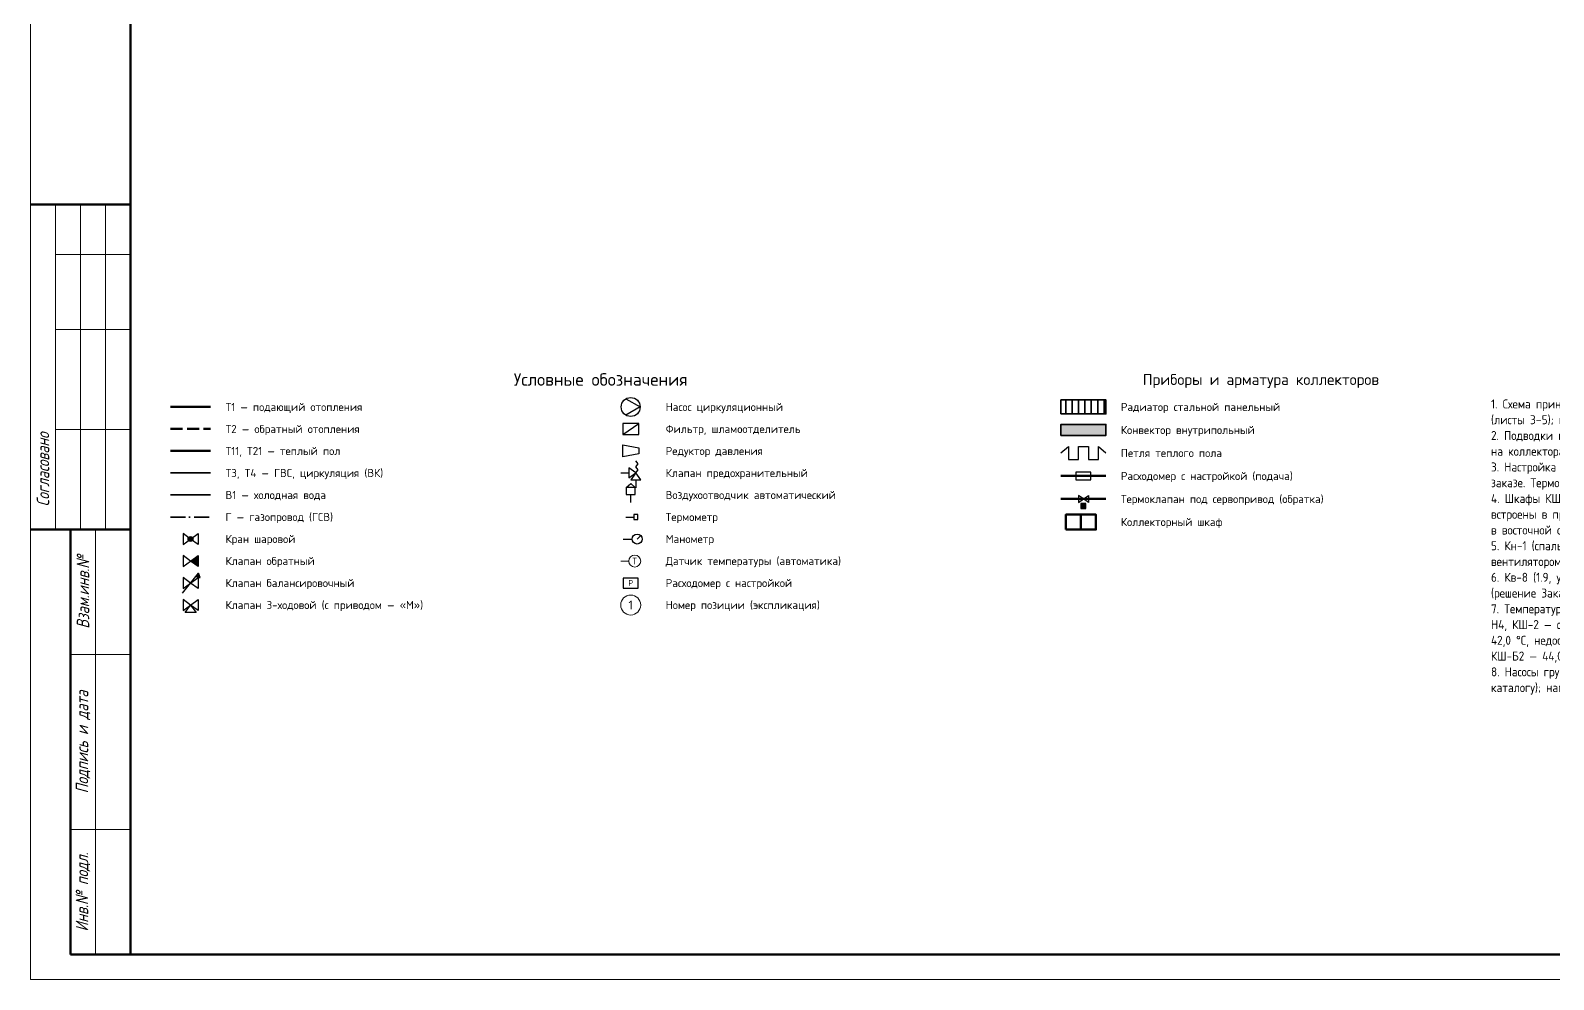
# Paper-space layout 'Лист' of a CAD drawing. Header units: millimetres. Extents: x 0 to 594, y 0 to 420.
# Drawn here: x 0 to 304.5, y 0 to 189.8 of the extents above; entities that cross this region are included whole.
import ezdxf
from ezdxf.enums import TextEntityAlignment as Align

# ---------------------------------------------------------------- set-up
doc = ezdxf.new("R2010")
doc.units = ezdxf.units.MM
doc.linetypes.add('ОВ_ШП', pattern=[460, 300, -80, 0, -80])
doc.linetypes.add('ОВ_ШТРИХ', pattern=[330, 240, -90])
for name, color, linetype, lineweight in [('ОВ_автоматика', 8, 'Continuous', 18), ('ОВ_арматура', 7, 'Continuous', 25), ('ОВ_В1', 4, 'Continuous', 35), ('ОВ_Г', 42, 'Continuous', 35), ('ОВ_марки', 7, 'Continuous', 18), ('ОВ_приборы', 7, 'Continuous', 35), ('ОВ_Т1', 1, 'Continuous', 50), ('ОВ_Т11', 6, 'Continuous', 35), ('ОВ_Т2', 5, 'Continuous', 50), ('ОВ_Т3', 3, 'Continuous', 35), ('ОВ_текст', 7, 'Continuous', 18), ('ОВ_ТП', 1, 'Continuous', 13), ('Рамка', 7, 'Continuous', 50), ('Таблицы', 7, 'Continuous', 18), ('Текст', 7, 'Continuous', 18), ('Тонкие', 8, 'Continuous', 13)]:
    doc.layers.add(name, color=color, linetype=linetype, lineweight=lineweight)
doc.styles.add('GOST', font='isocpeur.ttf', dxfattribs={"width": 0.9})
doc.styles.add('GOST_I', font='isocpeur.ttf', dxfattribs={"width": 0.8})

psp = doc.layouts.new('Лист')

# ---------------------------------------------------------------- hatches: boundary and pattern name
at = {"layer": 'ОВ_арматура'}
for points in [[(210, 94.2), (211, 94.2), (211, 95.2), (210, 95.2)], [(32, 83.7), (33.5, 84.8), (33.5, 82.6)], [(33.6, 81.3), (33.28, 80.4), (33.91, 80.4)]]:
    psp.add_hatch(color=7, dxfattribs=at).paths.add_polyline_path(points)
h = psp.add_hatch(color=7, dxfattribs=at)
edge = h.paths.add_edge_path()
edge.add_arc((32, 88.1), 0.5, 0, 360)
at = {"layer": 'ОВ_приборы'}
h = psp.add_hatch(dxfattribs=at)
h.set_pattern_fill('ANSI31', scale=0.4, angle=45)
h.paths.add_polyline_path([(206, 113.1), (215, 113.1), (215, 115.9), (206, 115.9)])
psp.add_hatch(color=1, dxfattribs=at).paths.add_polyline_path([(206, 108.8), (215, 108.8), (215, 111), (206, 111)])

# ---------------------------------------------------------------- linework, layer by layer
at = {"layer": 'ОВ_автоматика'}
psp.add_lwpolyline([(118, 83.7), (119.6, 83.7)], dxfattribs=at)
psp.add_circle((120.8, 83.7), 1.2, dxfattribs=at)
at = {"layer": 'ОВ_арматура'}
for points in [[(119.05, 116.11), (121.9, 114.5), (119.05, 112.89)], [(118.4, 109), (121.6, 111.2)], [(121, 101.3), (121.5, 101.9), (121, 102.5), (121.5, 103.1), (121, 103.7)], [(118, 101.3), (119.6, 101.3)], [(119.1, 98.4), (120, 99.2)], [(120.9, 98.4), (120, 99.2)], [(121, 99.9), (121, 98.3)], [(120, 95.4), (120, 97)], [(119, 92.5), (120.6, 92.5)], [(121.3, 88.1), (121.9, 88.7)], [(118.5, 88.1), (120.3, 88.1)], [(30.4, 77.3), (33.6, 81.3)]]:
    psp.add_lwpolyline(points, dxfattribs=at)
for points in [[(118.4, 109), (121.6, 109), (121.6, 111.2), (118.4, 111.2)], [(118.4, 104.5), (118.4, 106.9), (121.6, 106.3), (121.6, 105.1)], [(121, 101.3), (119.6, 102.3), (119.6, 100.3)], [(121, 101.3), (120, 99.9), (122, 99.9)], [(209, 99.95), (212, 99.95), (212, 101.45), (209, 101.45)], [(119.1, 97), (120.9, 97), (120.9, 98.4), (119.1, 98.4)], [(210.5, 96.1), (209.5, 96.8), (209.5, 95.4)], [(210, 94.2), (211, 94.2), (211, 95.2), (210, 95.2)], [(210.5, 96.1), (211.5, 96.8), (211.5, 95.4)], [(120.6, 92), (121.4, 92), (121.4, 93), (120.6, 93)], [(32, 88.1), (30.5, 89.2), (30.5, 87)], [(32, 88.1), (33.5, 89.2), (33.5, 87)], [(32, 83.7), (30.5, 84.8), (30.5, 82.6)], [(32, 83.7), (33.5, 84.8), (33.5, 82.6)], [(32, 79.3), (30.5, 80.4), (30.5, 78.2)], [(32, 79.3), (33.5, 80.4), (33.5, 78.2)], [(33.6, 81.3), (33.28, 80.4), (33.91, 80.4)], [(118.5, 78.3), (121.5, 78.3), (121.5, 80.3), (118.5, 80.3)], [(32, 74.9), (30.5, 76), (30.5, 73.8)], [(32, 74.9), (33.1, 73.4), (30.9, 73.4)], [(32, 74.9), (33.5, 76), (33.5, 73.8)]]:
    psp.add_lwpolyline(points, close=True, dxfattribs=at)
for centre, radius in [((120, 114.5), 1.9), ((32, 88.1), 0.5), ((121.3, 88.1), 1)]:
    psp.add_circle(centre, radius, dxfattribs=at)
at = {"layer": 'ОВ_В1', "lineweight": 35}
psp.add_lwpolyline([(28, 96.9), (36, 96.9)], dxfattribs=at)
at = {"layer": 'ОВ_Г', "linetype": 'ОВ_ШП', "lineweight": 35, "ltscale": 0.01}
psp.add_lwpolyline([(28, 92.5), (36, 92.5)], dxfattribs=at)
at = {"layer": 'ОВ_марки'}
psp.add_circle((120, 74.9), 2, dxfattribs=at)
at = {"layer": 'ОВ_приборы'}
for points in [[(206, 113.1), (215, 113.1), (215, 115.9), (206, 115.9)], [(206, 108.8), (215, 108.8), (215, 111), (206, 111)]]:
    psp.add_lwpolyline(points, close=True, dxfattribs=at)
at = {"layer": 'ОВ_Т1', "lineweight": 50}
psp.add_lwpolyline([(28, 114.5), (36, 114.5)], dxfattribs=at)
at = {"layer": 'ОВ_Т1'}
psp.add_lwpolyline([(206, 100.7), (215, 100.7)], dxfattribs=at)
psp.add_lwpolyline([(207, 90), (210, 90), (210, 93), (207, 93)], close=True, dxfattribs=at)
at = {"layer": 'ОВ_Т11', "lineweight": 50}
psp.add_lwpolyline([(28, 105.7), (36, 105.7)], dxfattribs=at)
at = {"layer": 'ОВ_Т2', "linetype": 'ОВ_ШТРИХ', "lineweight": 50, "ltscale": 0.01}
psp.add_lwpolyline([(28, 110.1), (36, 110.1)], dxfattribs=at)
at = {"layer": 'ОВ_Т2'}
psp.add_lwpolyline([(206, 96.1), (215, 96.1)], dxfattribs=at)
psp.add_lwpolyline([(210, 90), (213, 90), (213, 93), (210, 93)], close=True, dxfattribs=at)
at = {"layer": 'ОВ_Т3', "lineweight": 35}
psp.add_lwpolyline([(28, 101.3), (36, 101.3)], dxfattribs=at)
at = {"layer": 'ОВ_ТП', "lineweight": 25}
psp.add_lwpolyline([(206, 105.3), (207.5, 106.6), (207.5, 104), (209.5, 104), (209.5, 106.6), (211.5, 106.6), (211.5, 104), (213.5, 104), (213.5, 106.6), (215, 105.3)], dxfattribs=at)
at = {"layer": 'Рамка', "lineweight": 50}
psp.add_lwpolyline([(20, 5), (589, 5), (589, 415), (20, 415)], close=True, dxfattribs=at)
at = {"layer": 'Таблицы', "lineweight": 50}
for p, q in [((0, 155), (20, 155)), ((0, 90), (20, 90)), ((8, 5), (8, 90)), ((8, 5), (20, 5))]:
    psp.add_line(p, q, dxfattribs=at)
at = {"layer": 'Таблицы'}
for p, q in [((5, 90), (5, 155)), ((10, 90), (10, 155)), ((15, 90), (15, 155)), ((5, 145), (20, 145)), ((5, 130), (20, 130)), ((5, 110), (20, 110)), ((13, 5), (13, 90)), ((8, 65), (20, 65)), ((8, 30), (20, 30))]:
    psp.add_line(p, q, dxfattribs=at)
at = {"layer": 'Тонкие'}
psp.add_lwpolyline([(0, 0), (594, 0), (594, 420), (0, 420)], close=True, dxfattribs=at)

# ---------------------------------------------------------------- texts
at = {"layer": 'ОВ_автоматика', "style": 'GOST'}
psp.add_text('T', height=1.3, dxfattribs=at).set_placement((120.8, 83.7), align=Align.MIDDLE_CENTER)
at = {"layer": 'ОВ_арматура', "style": 'GOST'}
psp.add_text('Р', height=1.2, dxfattribs=at).set_placement((120, 79.3), align=Align.MIDDLE_CENTER)
at = {"layer": 'ОВ_марки', "style": 'GOST'}
psp.add_text('1', height=1.8, dxfattribs=at).set_placement((120, 74.9), align=Align.MIDDLE_CENTER)
at = {"layer": 'ОВ_текст', "style": 'GOST'}
for s, height, p in [('Условные обозначения', 2.5, (114, 120)), ('Приборы и арматура коллекторов', 2.2, (246, 120))]:
    psp.add_text(s, height=height, dxfattribs=at).set_placement(p, align=Align.MIDDLE_CENTER)
for s, p in [('Т1 — подающий отопления', (39, 114.5)), ('Насос циркуляционный', (127, 114.5)), ('Радиатор стальной панельный', (218, 114.5)), ('Т2 — обратный отопления', (39, 110.1)), ('Фильтр, шламоотделитель', (127, 110.1)), ('Конвектор внутрипольный', (218, 109.9)), ('Т11, Т21 — теплый пол', (39, 105.7)), ('Редуктор давления', (127, 105.7)), ('Петля теплого пола', (218, 105.3)), ('Т3, Т4 — ГВС, циркуляция (ВК)', (39, 101.3)), ('Клапан предохранительный', (127, 101.3)), ('Расходомер с настройкой (подача)', (218, 100.7)), ('В1 — холодная вода', (39, 96.9)), ('Воздухоотводчик автоматический', (127, 96.9)), ('Термоклапан под сервопривод (обратка)', (218, 96.1)), ('Г — газопровод (ГСВ)', (39, 92.5)), ('Термометр', (127, 92.5)), ('Коллекторный шкаф', (218, 91.5)), ('Кран шаровой', (39, 88.1)), ('Манометр', (127, 88.1)), ('Клапан обратный', (39, 83.7)), ('Датчик температуры (автоматика)', (127, 83.7)), ('Клапан балансировочный', (39, 79.3)), ('Расходомер с настройкой', (127, 79.3)), ('Клапан 3-ходовой (с приводом — «М»)', (39, 74.9)), ('Номер позиции (экспликация)', (127, 74.9))]:
    psp.add_text(s, height=1.6, dxfattribs=at).set_placement(p, align=Align.MIDDLE_LEFT)
at = {"layer": 'Текст', "insert": (292, 116), "char_height": 1.8, "width": 108, "attachment_point": 1, "line_spacing_factor": 1.05, "style": 'GOST'}
psp.add_mtext('1. Схема принципиальная, без масштаба. Нумерация выходов и марки приборов — как на планах (листы 3–5); петли теплого пола — лист 4.\\P2. Подводки к приборам и петли — PE-Xa 16×2,0 с антидиффузионным слоем; соединения — только на коллекторах (евроконус 3/4"). Магистрали до шкафов — по таблице.\\P3. Настройка расходомеров — по графе «л/мин»; точные значения — по паспортам приборов при заказе. Термоклапаны — под сервоприводы комнатного регулирования (автоматика «Люкс»).\\P4. Шкафы КШ-2, КШ-4 — двухъярусные (решение Заказчика); КШ-1, КШ-2, КШ-5 — одного размера, встроены в простенки тамбура 1.7 (решение Заказчицы 20.10.2026); КШ-Б1, КШ-Б2 — встроенные ШРВ-3 в восточной стене с/у б3, ввод с УК1 (Б2) и УК2 (ТО-Д) — лист 13.\\P5. Кн-1 (спальня 2.7) — КЗТО «Бриз», без вентилятора; Кн-3 и Кв-1...8 — КЗТО «Бриз В» с вентилятором 24 В постоянного тока (решение Заказчика); питание вентиляторов — раздел ЭОМ.\\P6. Кв-8 (1.9, у витража лестницы на 1 этаже) — вместо Кн-2 по ЭП: под витражом на 2 этаже нет пола (решение Заказчика). Выход В6 КШ-4 — резерв.\\P7. Температура поверхности пола — по СП 60. Петли 1 этажа (лист 4): КШ-1, КШ-3 — 48,5 °С от группы Н4, КШ-2 — свой узел 36 °С, КШ-5 — от того же узла транзитом. Санузлы 2.8, 2.9 (лист 5): КШ-4 — 42,0 °С, недостающее тепло — Пс-1, Пс-2 (2.8, 2.9) — от циркуляции ГВС, раздел ВК. Баня (лист 12): КШ-Б2 — 44,0 °С.\\P8. Насосы групп — класс по расходу и напору с запасом 10 % (условная характеристика, уточнить по каталогу); напор — до самого нагруженного прибора/петли с учетом шкафа.', dxfattribs=at)
at = {"layer": 'Текст', "char_height": 2.5, "attachment_point": 5, "rotation": 90, "style": 'GOST_I'}
for s, insert in [('{\\W0.8;\\Q15;Согласовано}', (2.5, 102)), ('{\\W0.8;\\Q15;Взам.инв.№}', (10.5, 77.5)), ('{\\W0.8;\\Q15;Подпись и дата}', (10.5, 47.5)), ('{\\W0.8;\\Q15;Инв.№ подл.}', (10.5, 17.5))]:
    psp.add_mtext(s, dxfattribs=dict(at, insert=insert))

doc.saveas('drawing.dxf')
